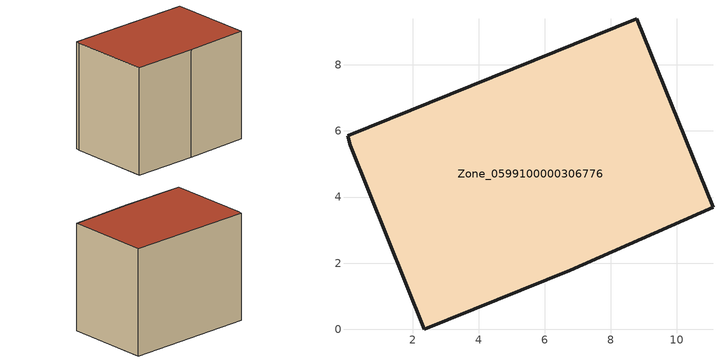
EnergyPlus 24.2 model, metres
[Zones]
Zone_0599100000306776
 floor ground (C_G): 0.03,5.85 8.79,9.39 11.09,3.69 6.77,1.79 2.36,0 0.11,5.56 z0
 wall outside (C_F): 8.79,9.39 0.03,5.85 0.11,5.56 2.36,0 6.77,1.79 11.09,3.69 8.79,9.39 z0:7.81
 roof outside (C_R): 0.11,5.56 2.36,0 6.77,1.79 11.09,3.69 8.79,9.39 0.03,5.85 z7.81
[BUILDING]
Pand.0599100000306776: North Axis=0; Terrain=City; Loads Convergence Tolerance Value=0.04; Temperature Convergence Tolerance Value=0.4; Solar Distribution=FullExterior; Maximum Number of Warmup Days=25; Minimum Number of Warmup Days=1
[Site:Location]
Rotterdam.The.Hague.AP_ZH_NLD Design_Conditions: Latitude=51.96; Longitude=4.45; Time Zone=1; Elevation=-4.5
[SITE:GROUNDTEMPERATURE:BUILDINGSURFACE]
18, 18, 18, 18, 18, 18, 18, 18, 18, 18, 18, 18
[MATERIAL] Thermal Absorptance=0.9; Solar Absorptance=0.7; Visible Absorptance=0.7
Name | Roughness | Thickness | Conductivity | Density | Specific Heat
G.TC.1975-1991 | MediumSmooth | 0.15 | 0.288461 | 540 | 1210
F.TC.1975-1991 | Rough | 0.3 | 0.230769 | 1920 | 840
R.TC.1975-1991 | MediumRough | 0.2 | 0.153846 | 1500 | 1000
[CONSTRUCTION]
C_G: G.TC.1975-1991
C_F: F.TC.1975-1991
C_R: R.TC.1975-1991
[ZONE]
Zone_0599100000306776: Type=1; Multiplier=1; Ceiling Height=Autocalculate; Volume=Autocalculate; Floor Area=autocalculate; Part of Total Floor Area=Yes
[ZONEINFILTRATION:DESIGNFLOWRATE]
Infil_Zone_0599100000306776: Zone or ZoneList or Space or SpaceList=Zone_0599100000306776; Schedule=AlwaysOn; Design Flow Rate Calculation Method=Flow/Area; Flow Rate per Floor Area=0.003; Constant Term Coefficient=1; Temperature Term Coefficient=0; Velocity Term Coefficient=0; Velocity Squared Term Coefficient=0
[HVACTEMPLATE:ZONE:IDEALLOADSAIRSYSTEM]
Zone_0599100000306776: Maximum Heating Supply Air Temperature=50; Minimum Cooling Supply Air Temperature=13; Maximum Heating Supply Air Humidity Ratio=0.0156; Minimum Cooling Supply Air Humidity Ratio=0.0077; Heating Limit=NoLimit; Cooling Limit=NoLimit; Dehumidification Control Type=ConstantSensibleHeatRatio; Cooling Sensible Heat Ratio=0.7; Dehumidification Setpoint=60; Humidification Control Type=None; Humidification Setpoint=30; Outdoor Air Method=None; Outdoor Air Flow Rate per Person=0.00944; Outdoor Air Flow Rate per Zone Floor Area=0; Outdoor Air Flow Rate per Zone=0; Demand Controlled Ventilation Type=None; Outdoor Air Economizer Type=NoEconomizer; Heat Recovery Type=None; Sensible Heat Recovery Effectiveness=0.7; Latent Heat Recovery Effectiveness=0.65
[ZONECONTROL:THERMOSTAT]
ThermostatControl_Zone_0599100000306776: Zone or ZoneList=Zone_0599100000306776; Control Type Schedule=DualSetpointControlType; Control 1=Thermostat_Zone_0599100000306776; Temperature Difference Between Cutout And Setpoint=0
[THERMOSTATSETPOINT:DUALSETPOINT]
Thermostat_Zone_0599100000306776: Heating Setpoint Temperature Schedule=HeatingSetpoint_Zone_0599100000306776; Cooling Setpoint Temperature Schedule=CoolingSetpoint_Zone_0599100000306776
[SCHEDULE:COMPACT]
HeatingSetpoint_Zone_0599100000306776: Through: 12/31, For: AllDays, Until: 24:00, 21
CoolingSetpoint_Zone_0599100000306776: Through: 12/31, For: AllDays, Until: 24:00, 24
DualSetpointControlType: Through: 12/31, For: AllDays, Until: 24:00, 4
AlwaysOn: Through: 12/31, For: AllDays, Until: 24:00, 1
